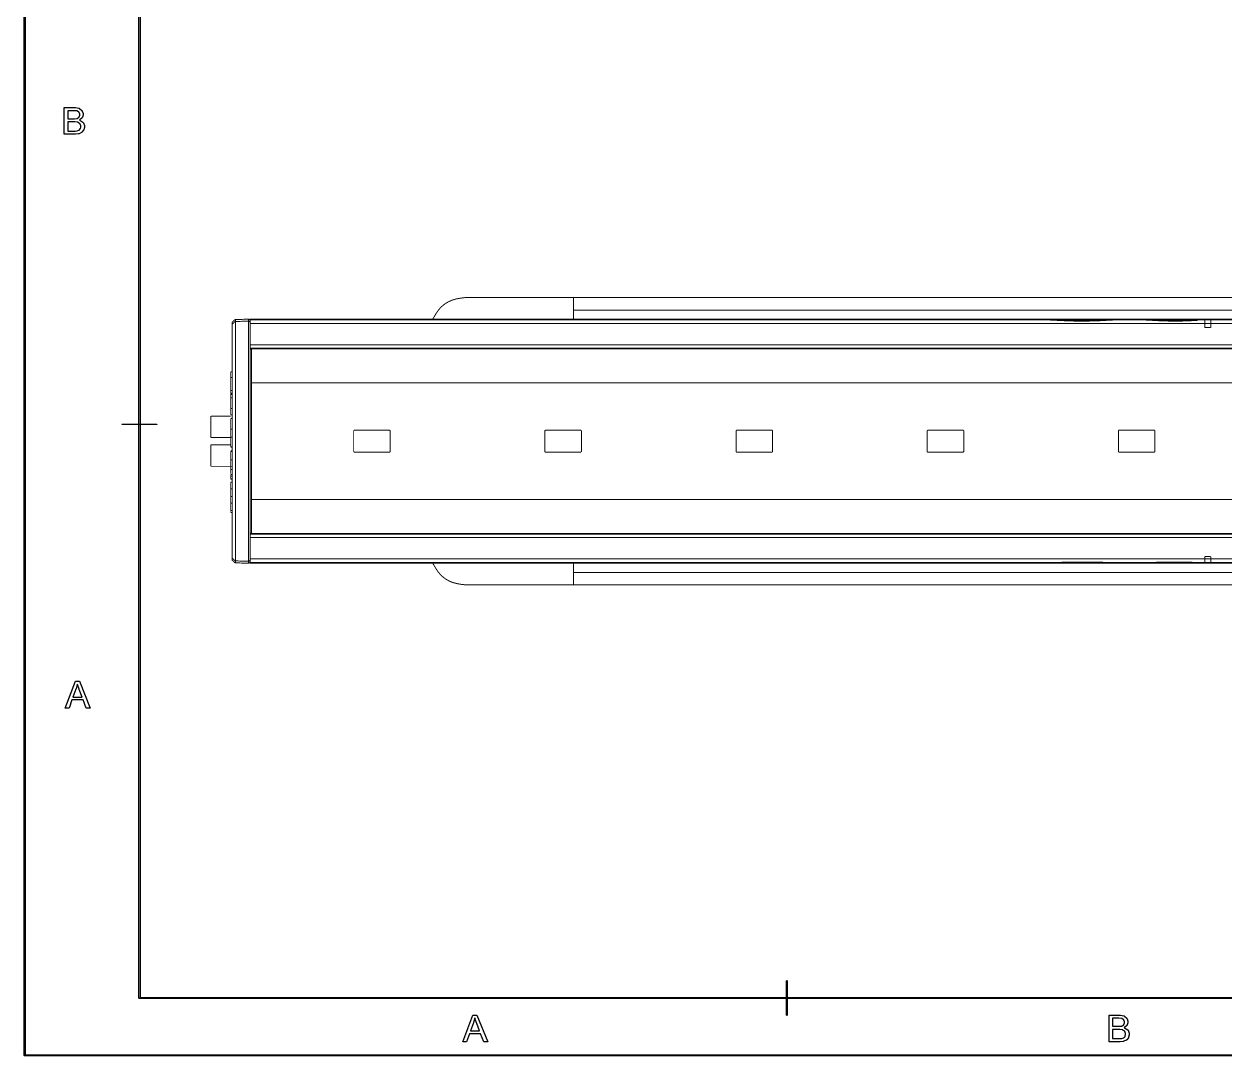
# Model space of a CAD drawing. Extents: x 0.54 to 10.46, y 0.74 to 7.76.
# Drawn here: x 0.535 to 4.032, y 0.739 to 3.745 of the extents above; entities that cross this region are included whole.
import ezdxf

# ---------------------------------------------------------------- set-up
doc = ezdxf.new("R2010")
doc.units = 0
doc.layers.get('0').update_dxf_attribs({"linetype": 'CONTINUOUS'})

msp = doc.modelspace()

# ---------------------------------------------------------------- linework, layer by layer
at = {"color": 0}
for points in [[(10.4631, 0.73899), (0.53689, 0.73899), (0.53646, 0.73899), (0.53516, 0.74029), (0.53516, 0.74072), (0.53516, 7.75928), (0.53516, 7.75971), (0.53646, 7.76101), (0.53689, 7.76101), (10.4631, 7.76101), (10.4635, 7.76101), (10.4648, 7.75971), (10.4648, 7.75928), (10.4648, 0.74072), (10.4648, 0.74029), (10.4635, 0.73899), (10.4631, 0.73899)], [(0.53863, 0.74246), (10.4614, 0.74246), (10.4614, 7.75754), (0.53863, 7.75754), (0.53863, 0.74246)], [(10.296, 0.90609), (0.87115, 0.90609), (0.87071, 0.90609), (0.86941, 0.90739), (0.86941, 0.90782), (0.86941, 7.59218), (0.86941, 7.59261), (0.87071, 7.59392), (0.87115, 7.59392), (10.296, 7.59392), (10.2964, 7.59392), (10.2977, 7.59261), (10.2977, 7.59218), (10.2977, 0.90782), (10.2977, 0.90739), (10.2964, 0.90609), (10.296, 0.90609)], [(0.87289, 0.90956), (10.2943, 0.90956), (10.2943, 7.59044), (0.87289, 7.59044), (0.87289, 0.90956)], [(0.6524, 3.42361), (0.6524, 3.50142), (0.68159, 3.50142), (0.68517, 3.50142), (0.69499, 3.49951), (0.69591, 3.49908), (0.69678, 3.49869), (0.70378, 3.49262), (0.70432, 3.49181), (0.70481, 3.491), (0.70741, 3.48389), (0.70741, 3.4815), (0.70741, 3.47917), (0.70513, 3.47287), (0.7047, 3.47211), (0.70421, 3.4714), (0.69737, 3.4655), (0.69651, 3.465), (0.69765, 3.46468), (0.70671, 3.45882), (0.70736, 3.45796), (0.70795, 3.45714), (0.71115, 3.44894), (0.71115, 3.44618), (0.71115, 3.44362), (0.70926, 3.43679), (0.70888, 3.43599), (0.70844, 3.43522), (0.70367, 3.42919), (0.70312, 3.42876), (0.70253, 3.42833), (0.69542, 3.42512), (0.69461, 3.42492), (0.69374, 3.42469), (0.68495, 3.42361), (0.68207, 3.42361), (0.6524, 3.42361)], [(0.66271, 3.46875), (0.67953, 3.46875), (0.68197, 3.46875), (0.6888, 3.46951), (0.68934, 3.46963), (0.69, 3.46983), (0.69493, 3.4731), (0.69526, 3.47353), (0.69558, 3.47401), (0.69727, 3.47874), (0.69727, 3.48031), (0.69727, 3.48204), (0.69564, 3.4866), (0.69537, 3.48708), (0.69504, 3.48762), (0.69065, 3.491), (0.6901, 3.49115), (0.68951, 3.49137), (0.68104, 3.49224), (0.67822, 3.49224), (0.66271, 3.49224), (0.66271, 3.46875)], [(0.66271, 3.43278), (0.68207, 3.43278), (0.68381, 3.43278), (0.68869, 3.43311), (0.68907, 3.43317), (0.68967, 3.43326), (0.69461, 3.43506), (0.69504, 3.43528), (0.69542, 3.43554), (0.69868, 3.43918), (0.69895, 3.43961), (0.69916, 3.44011), (0.70047, 3.44467), (0.70047, 3.44618), (0.70047, 3.44808), (0.69862, 3.45324), (0.69824, 3.45372), (0.69786, 3.45426), (0.69271, 3.45801), (0.69206, 3.45822), (0.69141, 3.45844), (0.68332, 3.45953), (0.68066, 3.45953), (0.66271, 3.45953), (0.66271, 3.43278)], [(0.92128, 2.57824), (0.82096, 2.57824), (0.8208, 2.57824), (0.82031, 2.57878), (0.82031, 2.57894), (0.82031, 2.57915), (0.8208, 2.57964), (0.82096, 2.57964), (0.92128, 2.57964), (0.92144, 2.57964), (0.92193, 2.57915), (0.92193, 2.57894), (0.92193, 2.57878), (0.92144, 2.57824), (0.92128, 2.57824)], [(0.65527, 1.7525), (0.68517, 1.83035), (0.69624, 1.83035), (0.72808, 1.7525), (0.71636, 1.7525), (0.7073, 1.7761), (0.67475, 1.7761), (0.66618, 1.7525), (0.65527, 1.7525)], [(0.67773, 1.78444), (0.7041, 1.78444), (0.69596, 1.80604), (0.69531, 1.80767), (0.6907, 1.82113), (0.69043, 1.82215), (0.69016, 1.8209), (0.68669, 1.8086), (0.68625, 1.80735), (0.67773, 1.78444)], [(2.75608, 0.85704), (2.75592, 0.85704), (2.75543, 0.85759), (2.75543, 0.85775), (2.75543, 0.95801), (2.75543, 0.95817), (2.75592, 0.95866), (2.75608, 0.95866), (2.75624, 0.95866), (2.75678, 0.95817), (2.75678, 0.95801), (2.75678, 0.85775), (2.75678, 0.85759), (2.75624, 0.85704), (2.75608, 0.85704)], [(1.8125, 0.78027), (1.84239, 0.85807), (1.85351, 0.85807), (1.88536, 0.78027), (1.87364, 0.78027), (1.86453, 0.80382), (1.83203, 0.80382), (1.82346, 0.78027), (1.8125, 0.78027)], [(1.83496, 0.81223), (1.86139, 0.81223), (1.85325, 0.83377), (1.8526, 0.83545), (1.84799, 0.8489), (1.84771, 0.84993), (1.84744, 0.84869), (1.84397, 0.83632), (1.84353, 0.83507), (1.83496, 0.81223)], [(3.69461, 0.78027), (3.69461, 0.85807), (3.72385, 0.85807), (3.72738, 0.85807), (3.73719, 0.85617), (3.73812, 0.85574), (3.73899, 0.85536), (3.74604, 0.84928), (3.74658, 0.84847), (3.74707, 0.84766), (3.74962, 0.84055), (3.74962, 0.83816), (3.74962, 0.83583), (3.74735, 0.82954), (3.7469, 0.82878), (3.74642, 0.82807), (3.73964, 0.82216), (3.73872, 0.82167), (3.73986, 0.82134), (3.74897, 0.81548), (3.74962, 0.81461), (3.75022, 0.8138), (3.75342, 0.80561), (3.75342, 0.80284), (3.75342, 0.80029), (3.75146, 0.79346), (3.75108, 0.79264), (3.75071, 0.79188), (3.74593, 0.78586), (3.74539, 0.78543), (3.74479, 0.78499), (3.73768, 0.78179), (3.73687, 0.78158), (3.736, 0.78136), (3.72721, 0.78027), (3.72428, 0.78027), (3.69461, 0.78027)], [(3.70492, 0.82541), (3.72174, 0.82541), (3.72418, 0.82541), (3.73107, 0.82617), (3.73156, 0.82628), (3.73221, 0.8265), (3.73714, 0.82975), (3.73747, 0.83019), (3.73779, 0.83068), (3.73947, 0.83539), (3.73947, 0.83697), (3.73947, 0.8387), (3.7379, 0.84326), (3.73763, 0.84375), (3.73731, 0.84429), (3.73286, 0.84766), (3.73232, 0.84782), (3.73172, 0.84804), (3.72325, 0.8489), (3.72049, 0.8489), (3.70492, 0.8489), (3.70492, 0.82541)], [(3.70492, 0.78944), (3.72428, 0.78944), (3.72601, 0.78944), (3.73096, 0.78977), (3.73133, 0.78982), (3.73188, 0.78993), (3.73682, 0.79172), (3.73725, 0.79194), (3.73763, 0.79221), (3.74094, 0.79584), (3.74121, 0.79628), (3.74143, 0.79677), (3.74274, 0.80132), (3.74274, 0.80284), (3.74274, 0.80474), (3.74083, 0.8099), (3.7405, 0.81039), (3.74013, 0.81093), (3.73497, 0.81467), (3.73432, 0.81489), (3.73361, 0.8151), (3.72558, 0.81619), (3.72293, 0.81619), (3.70492, 0.81619), (3.70492, 0.78944)]]:
    msp.add_lwpolyline(points, close=True, dxfattribs=at)
at = {"color": 0, "const_width": 0.00278}
for points in [[(1.72558, 2.88525), (1.72706, 2.88786), (1.72857, 2.89051), (1.73008, 2.89312), (1.73161, 2.89578), (1.73313, 2.89833), (1.73475, 2.90093), (1.73639, 2.90349), (1.73801, 2.90593), (1.73975, 2.90842), (1.74154, 2.91081), (1.74343, 2.91319), (1.74533, 2.91547), (1.74735, 2.91769), (1.74946, 2.91986), (1.75162, 2.92199), (1.7539, 2.92399), (1.75624, 2.92594), (1.75863, 2.92779), (1.76113, 2.92958), (1.76361, 2.93126), (1.76622, 2.93289), (1.76882, 2.9344), (1.77154, 2.93587), (1.77425, 2.93718), (1.77701, 2.93842), (1.77979, 2.93956), (1.78261, 2.94065), (1.78549, 2.94157), (1.78836, 2.94243), (1.79124, 2.94319), (1.79417, 2.9439), (1.7971, 2.94456), (1.80007, 2.9451), (1.803, 2.94564), (1.80599, 2.94607), (1.80903, 2.9465), (1.815, 2.94726), (1.81803, 2.94764), (1.82101, 2.94803)], [(1.82101, 2.94803), (2.13487, 2.94803)], [(2.13487, 2.94803), (2.13487, 2.91157)], [(2.13487, 2.94803), (6.52854, 2.94803)], [(2.13487, 2.88525), (2.13487, 2.91157)], [(2.13487, 2.91157), (6.52854, 2.91157)], [(1.15115, 2.88374), (1.14974, 2.88374), (1.14106, 2.87592), (1.14106, 2.87332)], [(1.15115, 2.87815), (1.14974, 2.87815), (1.14106, 2.86957), (1.14106, 2.86817)], [(1.14106, 2.87332), (1.14106, 2.86817)], [(1.14106, 2.19092), (1.14106, 2.86817)], [(1.15115, 2.88374), (1.18907, 2.8851)], [(1.15115, 2.88374), (1.15115, 2.87815)], [(1.15115, 2.87815), (1.18907, 2.87944)], [(1.15115, 2.18093), (1.15115, 2.87815)], [(1.18902, 2.87944), (1.18902, 2.8851)], [(1.18918, 2.8851), (1.18902, 2.8851)], [(1.18902, 2.87944), (1.18902, 2.17969)], [(1.18918, 2.87944), (1.18902, 2.87944)], [(1.19336, 2.88092), (1.19336, 2.882), (1.19021, 2.8851), (1.18918, 2.8851)], [(1.19336, 2.87543), (1.19331, 2.87603), (1.18973, 2.87944), (1.18918, 2.87939)], [(1.19336, 2.88525), (7.47006, 2.88525)], [(1.19336, 2.88282), (1.19336, 2.88525)], [(1.19336, 2.88282), (3.53239, 2.88282)], [(1.19336, 2.87201), (1.19336, 2.88282)], [(1.19336, 2.87543), (1.19336, 2.87972), (1.19336, 2.87967), (1.19336, 2.88092)], [(1.19336, 2.87201), (3.97314, 2.87201)], [(1.19336, 2.81022), (1.19336, 2.87201)], [(3.61122, 2.88428), (3.58068, 2.88428), (3.57835, 2.88422), (3.56446, 2.88422), (3.56218, 2.88417), (3.55539, 2.88417), (3.55317, 2.88411), (3.5465, 2.88411), (3.54432, 2.88406), (3.53999, 2.88406), (3.53788, 2.884), (3.53157, 2.884), (3.52957, 2.88396), (3.52756, 2.88396), (3.52556, 2.8839), (3.52171, 2.8839), (3.51981, 2.88385), (3.51796, 2.88385), (3.51611, 2.88379), (3.51438, 2.88379), (3.51269, 2.88374), (3.51112, 2.88368), (3.50965, 2.88368), (3.50836, 2.88363), (3.50722, 2.88357), (3.50624, 2.88357), (3.50549, 2.88351), (3.50478, 2.88346), (3.50424, 2.88346), (3.50375, 2.8834), (3.50331, 2.88336), (3.50293, 2.88331)], [(3.50293, 2.88331), (3.52056, 2.88331)], [(3.52056, 2.88331), (3.52089, 2.88336), (3.52132, 2.8834), (3.52171, 2.8834), (3.52225, 2.88346), (3.52285, 2.88351), (3.52354, 2.88351), (3.52442, 2.88357), (3.52544, 2.88357), (3.52658, 2.88363), (3.52789, 2.88363), (3.52929, 2.88368), (3.53076, 2.88368), (3.53233, 2.88374), (3.53554, 2.88374), (3.53717, 2.88379), (3.53885, 2.88379), (3.54058, 2.88385), (3.54406, 2.88385), (3.54585, 2.8839), (3.54943, 2.8839), (3.55126, 2.88396), (3.55686, 2.88396), (3.55875, 2.884), (3.56456, 2.884), (3.56646, 2.88406), (3.57628, 2.88406), (3.57824, 2.88411), (3.60037, 2.88411), (3.60243, 2.88417), (3.61458, 2.88417)], [(3.53239, 2.88282), (3.52056, 2.88265)], [(3.52056, 2.88265), (3.52225, 2.8826), (3.52399, 2.88249), (3.52746, 2.88238), (3.52919, 2.88226), (3.53097, 2.88217), (3.53276, 2.88211), (3.53635, 2.88189), (3.53814, 2.88183), (3.53999, 2.88172), (3.54568, 2.8814), (3.54764, 2.88129), (3.54958, 2.88124), (3.5535, 2.88103), (3.55951, 2.88069), (3.56153, 2.88064), (3.56554, 2.88043), (3.5676, 2.88032), (3.56961, 2.88026), (3.57167, 2.88015), (3.57368, 2.8801), (3.57574, 2.88004), (3.57781, 2.87993), (3.57981, 2.87989), (3.59218, 2.87956), (3.59429, 2.8795), (3.59842, 2.8795), (3.60053, 2.87944), (3.6026, 2.87944), (3.60465, 2.87939), (3.60883, 2.87939), (3.61094, 2.87935), (3.61513, 2.87935)], [(3.67253, 2.88368), (3.53239, 2.88282)], [(3.53239, 2.88282), (3.56494, 2.88282)], [(3.56494, 2.88282), (3.5471, 2.88254)], [(3.61556, 2.88092), (3.61025, 2.88092), (3.60846, 2.88097), (3.60135, 2.88097), (3.59956, 2.88103), (3.59782, 2.88103), (3.59603, 2.88108), (3.59424, 2.88108), (3.5925, 2.88112), (3.59071, 2.88112), (3.58897, 2.88118), (3.58718, 2.88118), (3.58197, 2.88135), (3.58024, 2.88135), (3.57676, 2.88146), (3.56836, 2.88172), (3.56674, 2.88178), (3.56506, 2.88183), (3.56342, 2.88194), (3.56174, 2.882), (3.55849, 2.88211), (3.55681, 2.88217), (3.55524, 2.88226), (3.5536, 2.88232), (3.55192, 2.88238), (3.55035, 2.88243), (3.5471, 2.88254)], [(3.56494, 2.88282), (3.6836, 2.88357)], [(3.56494, 2.88282), (3.69265, 2.88282)], [(3.72537, 2.88331), (3.72504, 2.88336), (3.72467, 2.88336), (3.72428, 2.8834), (3.72385, 2.88346), (3.72331, 2.88346), (3.72271, 2.88351), (3.72194, 2.88357), (3.72108, 2.88357), (3.72006, 2.88363), (3.71892, 2.88363), (3.71761, 2.88368), (3.71625, 2.88368), (3.71479, 2.88374), (3.71322, 2.88374), (3.71158, 2.88379), (3.7099, 2.88379), (3.70822, 2.88385), (3.70649, 2.88385), (3.70475, 2.8839), (3.70296, 2.8839), (3.70111, 2.88396), (3.69743, 2.88396), (3.69553, 2.884), (3.69168, 2.884), (3.68972, 2.88406), (3.68576, 2.88406), (3.68375, 2.88411), (3.67768, 2.88411), (3.67562, 2.88417), (3.66308, 2.88417), (3.66097, 2.88422), (3.64811, 2.88422), (3.64594, 2.88428), (3.61122, 2.88428)], [(3.61458, 2.88411), (3.64708, 2.88411), (3.64908, 2.88406), (3.65901, 2.88406), (3.66097, 2.884), (3.66872, 2.884), (3.67063, 2.88396), (3.67626, 2.88396), (3.67811, 2.8839), (3.68175, 2.8839), (3.68354, 2.88385), (3.68875, 2.88385), (3.69043, 2.88379), (3.69206, 2.88379), (3.69368, 2.88374), (3.69678, 2.88374), (3.69824, 2.88368), (3.69965, 2.88368), (3.70101, 2.88363), (3.70221, 2.88363), (3.70329, 2.88357), (3.70426, 2.88351), (3.70508, 2.88351), (3.70574, 2.88346), (3.70628, 2.8834), (3.70671, 2.8834), (3.70708, 2.88336), (3.70742, 2.88331), (3.70774, 2.88331)], [(3.61513, 2.87935), (3.61951, 2.87935), (3.62175, 2.87939), (3.62392, 2.87939), (3.62614, 2.87944), (3.63053, 2.87944), (3.63276, 2.8795), (3.63493, 2.8795), (3.63715, 2.87956), (3.63932, 2.87961), (3.64154, 2.87961), (3.6524, 2.87989), (3.65457, 2.87999), (3.65674, 2.88004), (3.65886, 2.88015), (3.66103, 2.88021), (3.66314, 2.88032), (3.66531, 2.88037), (3.66743, 2.88053), (3.66954, 2.88058), (3.678, 2.88103), (3.68007, 2.88118), (3.68213, 2.88129), (3.68414, 2.8814), (3.68619, 2.88151), (3.68821, 2.88163), (3.69211, 2.88183), (3.6959, 2.88206), (3.69775, 2.88211), (3.6996, 2.88222), (3.70139, 2.88232), (3.70318, 2.88238), (3.70492, 2.88249), (3.70839, 2.8826), (3.71007, 2.88265), (3.71181, 2.88276), (3.71349, 2.88282)], [(3.69265, 2.88282), (3.6805, 2.88243), (3.67871, 2.88238), (3.67692, 2.88226), (3.67333, 2.88217), (3.66781, 2.882), (3.66401, 2.88189), (3.66206, 2.88178), (3.66015, 2.88172), (3.65821, 2.88167), (3.65619, 2.88163), (3.65424, 2.88157), (3.65224, 2.88146), (3.64822, 2.88135), (3.64621, 2.88135), (3.64415, 2.88129), (3.64214, 2.88124), (3.63803, 2.88112), (3.63601, 2.88108), (3.63396, 2.88103), (3.63189, 2.88103), (3.62983, 2.88097), (3.62782, 2.88097), (3.62576, 2.88092), (3.61556, 2.88092)], [(3.6836, 2.88351), (3.67253, 2.88368)], [(3.70774, 2.88331), (3.70768, 2.88331), (3.70751, 2.88325), (3.70751, 2.88325), (3.70742, 2.88325), (3.70725, 2.88325), (3.70725, 2.88325), (3.70719, 2.88325), (3.70697, 2.88319), (3.70697, 2.88319), (3.70665, 2.88319), (3.70649, 2.88314), (3.70594, 2.88314), (3.70568, 2.88308), (3.70486, 2.88308), (3.70458, 2.88303), (3.7035, 2.88303), (3.70313, 2.88297), (3.70079, 2.88297), (3.70025, 2.88292), (3.69808, 2.88292), (3.69749, 2.88286), (3.6945, 2.88286), (3.6939, 2.88282), (3.69265, 2.88282)], [(3.69265, 2.88282), (3.71349, 2.88282)], [(3.71349, 2.88282), (3.71414, 2.88282), (3.71474, 2.88286), (3.71724, 2.88286), (3.71778, 2.88292), (3.71946, 2.88292), (3.72, 2.88297), (3.72092, 2.88297), (3.72136, 2.88303), (3.72254, 2.88303), (3.72287, 2.88308), (3.72368, 2.88308), (3.7239, 2.88314), (3.72444, 2.88314), (3.72461, 2.88319), (3.72478, 2.88319), (3.72483, 2.88319), (3.72499, 2.88325), (3.72499, 2.88325), (3.72504, 2.88325), (3.72526, 2.88325), (3.72526, 2.88325)], [(3.71349, 2.88282), (3.79465, 2.88282)], [(3.88743, 2.88428), (3.85699, 2.88428), (3.85499, 2.88422), (3.84304, 2.88422), (3.84104, 2.88417), (3.83132, 2.88417), (3.82937, 2.88411), (3.82374, 2.88411), (3.82183, 2.88406), (3.81814, 2.88406), (3.81635, 2.884), (3.81099, 2.884), (3.80925, 2.88396), (3.80588, 2.88396), (3.80419, 2.8839), (3.80257, 2.8839), (3.801, 2.88385), (3.7979, 2.88385), (3.79644, 2.88379), (3.79497, 2.88379), (3.79226, 2.88368), (3.79101, 2.88368), (3.78988, 2.88363), (3.78885, 2.88363), (3.78787, 2.88357), (3.78706, 2.88357), (3.78635, 2.88351), (3.78575, 2.88346), (3.78526, 2.88346), (3.78489, 2.8834), (3.7845, 2.8834), (3.78396, 2.88331), (3.78375, 2.88331)], [(3.78375, 2.88331), (3.78375, 2.88331), (3.7839, 2.88325), (3.7839, 2.88325), (3.78396, 2.88325), (3.78413, 2.88319), (3.78413, 2.88319), (3.78418, 2.88319), (3.7844, 2.88319), (3.7844, 2.88319), (3.7845, 2.88314), (3.785, 2.88314), (3.78521, 2.88308), (3.78569, 2.88308), (3.78597, 2.88303), (3.78694, 2.88303), (3.78733, 2.88297), (3.78863, 2.88297), (3.78911, 2.88292), (3.79064, 2.88292), (3.79118, 2.88286), (3.79346, 2.88286), (3.79406, 2.88282), (3.79465, 2.88282)], [(3.79465, 2.88282), (3.79656, 2.88271), (3.7985, 2.88265), (3.8004, 2.88254), (3.80236, 2.88249), (3.80431, 2.88238), (3.80632, 2.88232), (3.80832, 2.88222), (3.81244, 2.882), (3.81456, 2.88189), (3.81674, 2.88178), (3.81896, 2.88163), (3.82118, 2.88151), (3.82346, 2.88135), (3.82574, 2.88124), (3.82807, 2.88112), (3.83046, 2.88097), (3.83285, 2.88086), (3.83524, 2.88069), (3.84011, 2.88049), (3.84256, 2.88032), (3.845, 2.88021), (3.8475, 2.88015), (3.84993, 2.88004), (3.85243, 2.87993), (3.85487, 2.87983), (3.86236, 2.87967), (3.86481, 2.87961), (3.86729, 2.87956), (3.86979, 2.87956), (3.87478, 2.87944), (3.87728, 2.87944), (3.87978, 2.87939), (3.88226, 2.87939), (3.88476, 2.87935), (3.88726, 2.87935)], [(3.79465, 2.88282), (3.81538, 2.88282)], [(3.80132, 2.88331), (3.8016, 2.88331), (3.80214, 2.8834), (3.80251, 2.8834), (3.80296, 2.88346), (3.8035, 2.88346), (3.80419, 2.88351), (3.80501, 2.88357), (3.80697, 2.88357), (3.80811, 2.88363), (3.80935, 2.88363), (3.81065, 2.88368), (3.81196, 2.88368), (3.81337, 2.88374), (3.81483, 2.88374), (3.81629, 2.88379), (3.81933, 2.88379), (3.82096, 2.88385), (3.82254, 2.88385), (3.82417, 2.8839), (3.82921, 2.8839), (3.83094, 2.88396), (3.83442, 2.88396), (3.83621, 2.884), (3.84337, 2.884), (3.84521, 2.88406), (3.85444, 2.88406), (3.85628, 2.88411), (3.87528, 2.88411), (3.87717, 2.88417), (3.88678, 2.88417)], [(3.81538, 2.88282), (3.81418, 2.88282), (3.81364, 2.88286), (3.81076, 2.88286), (3.81022, 2.88292), (3.80817, 2.88292), (3.80772, 2.88297), (3.80593, 2.88297), (3.80556, 2.88303), (3.80447, 2.88303), (3.80414, 2.88308), (3.8029, 2.88308), (3.80274, 2.88314), (3.80225, 2.88314), (3.80214, 2.88319), (3.80203, 2.88319), (3.80186, 2.88319), (3.80186, 2.88319), (3.80165, 2.88325), (3.8016, 2.88325), (3.80143, 2.88325), (3.80143, 2.88325)], [(3.88693, 2.88092), (3.88504, 2.88092), (3.88314, 2.88097), (3.87935, 2.88097), (3.87744, 2.88103), (3.87364, 2.88103), (3.87175, 2.88108), (3.86985, 2.88108), (3.86794, 2.88112), (3.86604, 2.88112), (3.86415, 2.88118), (3.86231, 2.88124), (3.8604, 2.88124), (3.85851, 2.88129), (3.85667, 2.88135), (3.85476, 2.8814), (3.85292, 2.88151), (3.85101, 2.88157), (3.84733, 2.88167), (3.84549, 2.88178), (3.8419, 2.88189), (3.84006, 2.882), (3.83832, 2.88206), (3.83653, 2.88211), (3.83479, 2.88222), (3.83132, 2.88232), (3.82964, 2.88238), (3.82801, 2.88243), (3.82633, 2.88249), (3.82471, 2.88254), (3.81842, 2.88276), (3.81689, 2.88276), (3.81538, 2.88282)], [(3.81538, 2.88282), (3.97314, 2.88282)], [(3.88678, 2.88411), (3.9159, 2.88411), (3.91781, 2.88406), (3.92914, 2.88406), (3.93099, 2.884), (3.93647, 2.884), (3.93826, 2.88396), (3.94358, 2.88396), (3.94532, 2.8839), (3.94868, 2.8839), (3.95036, 2.88385), (3.95518, 2.88385), (3.95671, 2.88379), (3.95822, 2.88379), (3.95969, 2.88374), (3.96115, 2.88374), (3.96251, 2.88368), (3.96386, 2.88368), (3.96517, 2.88363), (3.96636, 2.88363), (3.9675, 2.88357), (3.96853, 2.88357), (3.96946, 2.88351), (3.97026, 2.88351), (3.97092, 2.88346), (3.97146, 2.8834), (3.97194, 2.8834), (3.97228, 2.88336), (3.9726, 2.88336), (3.97287, 2.88331), (3.97314, 2.88331)], [(3.95329, 2.8826), (3.95025, 2.88249), (3.94868, 2.88243), (3.94715, 2.88238), (3.94558, 2.88232), (3.94407, 2.88226), (3.93935, 2.88211), (3.93772, 2.88206), (3.93614, 2.88194), (3.92964, 2.88172), (3.92796, 2.88167), (3.92632, 2.88163), (3.92128, 2.88146), (3.9196, 2.88135), (3.91792, 2.88135), (3.91456, 2.88124), (3.91282, 2.88118), (3.91114, 2.88118), (3.9094, 2.88112), (3.90597, 2.88112), (3.90424, 2.88108), (3.90256, 2.88108), (3.90082, 2.88103), (3.89735, 2.88103), (3.89561, 2.88097), (3.8904, 2.88097), (3.88867, 2.88092), (3.88693, 2.88092)], [(3.88726, 2.87935), (3.8941, 2.87935), (3.89578, 2.87939), (3.89919, 2.87939), (3.90088, 2.87944), (3.90261, 2.87944), (3.90429, 2.8795), (3.90597, 2.8795), (3.90771, 2.87956), (3.9094, 2.87961), (3.91108, 2.87961), (3.91949, 2.87989), (3.92117, 2.87999), (3.92443, 2.8801), (3.92611, 2.88021), (3.92936, 2.88032), (3.93093, 2.88043), (3.93257, 2.88053), (3.93419, 2.88058), (3.93582, 2.88069), (3.93739, 2.88075), (3.93901, 2.88086), (3.9406, 2.88092), (3.94222, 2.88103), (3.94536, 2.88124), (3.94694, 2.88129), (3.94857, 2.8814), (3.95014, 2.88151), (3.95171, 2.88157), (3.95329, 2.88167)], [(3.99072, 2.88325), (3.99018, 2.88336), (3.98986, 2.8834), (3.98942, 2.88346), (3.98888, 2.88346), (3.98828, 2.88351), (3.98747, 2.88357), (3.98654, 2.88357), (3.98546, 2.88363), (3.98421, 2.88363), (3.98286, 2.88368), (3.98139, 2.88374), (3.97987, 2.88374), (3.97825, 2.88379), (3.97657, 2.88379), (3.97483, 2.88385), (3.97304, 2.8839), (3.96935, 2.8839), (3.96744, 2.88396), (3.9655, 2.88396), (3.96354, 2.884), (3.95947, 2.884), (3.95736, 2.88406), (3.95318, 2.88406), (3.95101, 2.88411), (3.9445, 2.88411), (3.94233, 2.88417), (3.93343, 2.88417), (3.93121, 2.88422), (3.91986, 2.88422), (3.91754, 2.88428), (3.88747, 2.88428)], [(3.95329, 2.88167), (3.95329, 2.8826)], [(3.97314, 2.88325), (3.97314, 2.88282)], [(3.97314, 2.88282), (3.97314, 2.87201)], [(3.97314, 2.88282), (3.99072, 2.88282)], [(3.97314, 2.87201), (3.97314, 2.86035)], [(3.97314, 2.87201), (3.99072, 2.87201)], [(3.99072, 2.88282), (3.99072, 2.88325)], [(3.99072, 2.88282), (4.08415, 2.88282)], [(3.99072, 2.87201), (3.99072, 2.88282)], [(3.99072, 2.87201), (7.47006, 2.87201)], [(3.99072, 2.86035), (3.99072, 2.87201)], [(3.97314, 2.86035), (3.99072, 2.86035)], [(1.19336, 2.81022), (7.47006, 2.81022)], [(1.19336, 2.81022), (1.19336, 2.80063)], [(1.19336, 2.80063), (7.47006, 2.80063)], [(1.19336, 2.79764), (1.19336, 2.80063)], [(1.19336, 2.25851), (1.19336, 2.80057)], [(1.19754, 2.79839), (1.19699, 2.7985), (1.19341, 2.79585), (1.19336, 2.79531)], [(1.19754, 2.79953), (1.19748, 2.79953), (1.19732, 2.79949), (1.19732, 2.79949), (1.19732, 2.79949), (1.19705, 2.79943), (1.19705, 2.79943), (1.19699, 2.79943), (1.19683, 2.79943), (1.19683, 2.79943), (1.19678, 2.79943), (1.19662, 2.79937), (1.19662, 2.79937), (1.19656, 2.79937), (1.1964, 2.79932), (1.1964, 2.79932), (1.19634, 2.79932), (1.19618, 2.79926), (1.19618, 2.79926), (1.19591, 2.79921), (1.19586, 2.79921), (1.19575, 2.7991), (1.19575, 2.7991), (1.19569, 2.7991), (1.19553, 2.79899), (1.19553, 2.79899), (1.19531, 2.79889), (1.19515, 2.79872), (1.1951, 2.79872), (1.19493, 2.79861), (1.19493, 2.79861), (1.19488, 2.79861), (1.19477, 2.79844), (1.19477, 2.79844), (1.19472, 2.79844), (1.19461, 2.79829), (1.19461, 2.79829), (1.19444, 2.79812), (1.19439, 2.79812), (1.19428, 2.79796), (1.19428, 2.79796), (1.19423, 2.79796), (1.19412, 2.79775), (1.19412, 2.79775), (1.19401, 2.79753), (1.19396, 2.79753), (1.19385, 2.79736), (1.19385, 2.79736), (1.19374, 2.79715), (1.19368, 2.79693), (1.19363, 2.79693), (1.19358, 2.79671), (1.19358, 2.79671), (1.19358, 2.79665), (1.19352, 2.7965), (1.19352, 2.7965), (1.19352, 2.79644), (1.19347, 2.79628), (1.19347, 2.79628), (1.19347, 2.79622), (1.19347, 2.79601), (1.19347, 2.79601), (1.19341, 2.79601), (1.19341, 2.79579), (1.19341, 2.79579), (1.19341, 2.79574), (1.19341, 2.79557), (1.19341, 2.79557), (1.19341, 2.79551), (1.19341, 2.79531), (1.19341, 2.79531)], [(7.46588, 2.79953), (1.19754, 2.79953)], [(1.19754, 2.79839), (1.19754, 2.26069)], [(7.46588, 2.79839), (1.19754, 2.79839)], [(1.19336, 2.79531), (1.19336, 2.26378)], [(1.14106, 2.73161), (1.13688, 2.73161)], [(1.13688, 2.73118), (1.13688, 2.71522)], [(1.14106, 2.73118), (1.13688, 2.73118)], [(1.13688, 2.71522), (1.13688, 2.67757)], [(1.14106, 2.71522), (1.13688, 2.71522)], [(1.19754, 2.69954), (7.46588, 2.69954)], [(1.19754, 2.69954), (1.19754, 2.35954)], [(1.13688, 2.67757), (1.13688, 2.67014)], [(1.14106, 2.67757), (1.13688, 2.67757)], [(1.13688, 2.66997), (1.14106, 2.66997)], [(1.13688, 2.66889), (1.13688, 2.66525)], [(1.14106, 2.66889), (1.13688, 2.66889)], [(1.13688, 2.66525), (1.13688, 2.65614)], [(1.14106, 2.66525), (1.13688, 2.66525)], [(1.13688, 2.65614), (1.13688, 2.62511)], [(1.14106, 2.65614), (1.13688, 2.65614)], [(1.14106, 2.62511), (1.13688, 2.62511)], [(1.13688, 2.62511), (1.13688, 2.60672)], [(1.07921, 2.60281), (1.13688, 2.60281)], [(1.07921, 2.60281), (1.07921, 2.53999)], [(1.13688, 2.60618), (1.14106, 2.60618)], [(1.14106, 2.59597), (1.13688, 2.59597)], [(1.13688, 2.565), (1.13688, 2.59543)], [(1.13688, 2.59543), (1.14106, 2.59543)], [(1.13688, 2.54118), (1.13688, 2.56506)], [(1.13688, 2.565), (1.14106, 2.565)], [(1.49713, 2.56142), (1.49658, 2.56142), (1.49501, 2.55985), (1.49501, 2.55931)], [(1.49501, 2.55931), (1.49501, 2.49983)], [(1.59913, 2.56142), (1.49713, 2.56142)], [(1.60124, 2.55931), (1.60124, 2.55985), (1.59961, 2.56142), (1.59913, 2.56142)], [(1.60124, 2.55931), (1.60124, 2.49983)], [(2.05387, 2.56142), (2.05333, 2.56142), (2.05171, 2.55985), (2.05171, 2.55931)], [(2.05171, 2.55931), (2.05171, 2.49983)], [(2.15588, 2.56142), (2.05387, 2.56142)], [(2.15799, 2.55931), (2.15799, 2.55985), (2.15636, 2.56142), (2.15588, 2.56142)], [(2.15799, 2.55931), (2.15799, 2.49983)], [(2.61057, 2.56142), (2.61003, 2.56142), (2.60846, 2.55985), (2.60846, 2.55931)], [(2.60846, 2.55931), (2.60846, 2.49983)], [(2.71257, 2.56142), (2.61057, 2.56142)], [(2.71468, 2.55931), (2.71468, 2.55985), (2.71306, 2.56142), (2.71257, 2.56142)], [(2.71468, 2.55931), (2.71468, 2.49983)], [(3.16726, 2.56142), (3.16672, 2.56142), (3.16515, 2.55985), (3.16515, 2.55931)], [(3.16515, 2.55931), (3.16515, 2.49983)], [(3.26926, 2.56142), (3.16726, 2.56142)], [(3.27138, 2.55931), (3.27138, 2.55985), (3.26975, 2.56142), (3.26926, 2.56142)], [(3.27138, 2.55931), (3.27138, 2.49983)], [(3.72401, 2.56142), (3.72347, 2.56142), (3.72185, 2.55985), (3.72185, 2.55931)], [(3.72185, 2.55931), (3.72185, 2.49983)], [(3.82596, 2.56142), (3.72401, 2.56142)], [(3.82813, 2.55931), (3.82813, 2.55985), (3.8265, 2.56142), (3.82601, 2.56142)], [(3.82813, 2.55931), (3.82813, 2.49983)], [(1.07921, 2.54004), (1.13688, 2.54004)], [(1.07921, 2.5191), (1.13688, 2.5191)], [(1.07921, 2.5191), (1.07921, 2.45632)], [(1.13688, 2.54118), (1.14106, 2.54118)], [(1.13688, 2.51286), (1.13688, 2.54118)], [(1.13688, 2.51286), (1.14106, 2.51286)], [(1.13688, 2.51183), (1.14106, 2.51183)], [(1.14106, 2.50131), (1.13688, 2.50131)], [(1.13688, 2.4751), (1.13688, 2.49972)], [(1.13688, 2.49972), (1.14106, 2.49972)], [(1.49501, 2.49978), (1.49501, 2.49929), (1.49658, 2.49767), (1.49713, 2.49767)], [(1.59913, 2.49767), (1.49713, 2.49767)], [(1.59913, 2.49767), (1.59961, 2.49767), (1.60124, 2.49929), (1.60124, 2.49978)], [(2.05171, 2.49978), (2.05171, 2.49929), (2.05333, 2.49767), (2.05387, 2.49767)], [(2.15588, 2.49767), (2.05387, 2.49767)], [(2.15588, 2.49767), (2.15636, 2.49767), (2.15799, 2.49929), (2.15799, 2.49978)], [(2.60846, 2.49978), (2.60846, 2.49929), (2.61003, 2.49767), (2.61057, 2.49767)], [(2.71257, 2.49767), (2.61057, 2.49767)], [(2.71257, 2.49767), (2.71306, 2.49767), (2.71468, 2.49929), (2.71468, 2.49978)], [(3.16515, 2.49978), (3.16515, 2.49929), (3.16672, 2.49767), (3.16726, 2.49767)], [(3.26926, 2.49767), (3.16726, 2.49767)], [(3.26926, 2.49767), (3.26975, 2.49767), (3.27138, 2.49929), (3.27138, 2.49978)], [(3.72185, 2.49978), (3.72185, 2.49929), (3.72347, 2.49767), (3.72401, 2.49767)], [(3.82596, 2.49767), (3.72401, 2.49767)], [(3.82596, 2.49767), (3.8265, 2.49767), (3.82813, 2.49929), (3.82813, 2.49978)], [(1.07921, 2.45632), (1.14106, 2.45632)], [(1.13688, 2.44689), (1.13688, 2.4751)], [(1.13688, 2.4751), (1.14106, 2.4751)], [(1.13688, 2.43533), (1.13688, 2.44689)], [(1.13688, 2.44689), (1.14106, 2.44689)], [(1.14106, 2.43229), (1.13688, 2.43229)], [(1.13688, 2.428), (1.13688, 2.43229)], [(1.13688, 2.428), (1.13688, 2.42019)], [(1.14106, 2.428), (1.13688, 2.428)], [(1.13688, 2.41846), (1.13688, 2.42025)], [(1.13688, 2.42025), (1.14106, 2.42025)], [(1.13688, 2.41846), (1.14106, 2.41846)], [(1.13688, 2.39074), (1.13688, 2.41015)], [(1.13688, 2.41015), (1.14106, 2.41015)], [(1.13688, 2.36817), (1.13688, 2.39074)], [(1.13688, 2.39074), (1.14106, 2.39074)], [(1.13688, 2.34924), (1.13688, 2.36817)], [(1.13688, 2.36817), (1.14106, 2.36817)], [(1.13688, 2.32747), (1.13688, 2.34924)], [(1.13688, 2.34924), (1.14106, 2.34924)], [(7.46588, 2.3596), (1.19754, 2.3596)], [(1.13688, 2.32747), (1.14106, 2.32747)], [(1.13688, 2.32206), (1.13688, 2.32194), (1.13688, 2.32514)], [(1.13688, 2.322), (1.14106, 2.322)], [(1.19336, 2.26378), (1.19336, 2.26372), (1.19336, 2.26357), (1.19336, 2.26357), (1.19336, 2.26357), (1.19336, 2.2634), (1.19336, 2.2634), (1.19336, 2.26335), (1.19336, 2.26318), (1.19336, 2.26318), (1.19336, 2.26313), (1.19341, 2.26297), (1.19341, 2.26297), (1.19341, 2.26292), (1.19347, 2.26275), (1.19347, 2.26275), (1.19352, 2.26258), (1.19352, 2.26258), (1.19358, 2.26238), (1.19358, 2.26238), (1.19368, 2.26221), (1.19374, 2.26199), (1.19374, 2.26199), (1.19385, 2.26183), (1.19385, 2.26183), (1.19385, 2.26183), (1.19396, 2.26167), (1.19396, 2.26167), (1.19396, 2.26167), (1.19407, 2.26144), (1.19407, 2.26144), (1.19407, 2.26144), (1.19417, 2.26129), (1.19417, 2.26129), (1.19417, 2.26129), (1.19434, 2.26112), (1.19434, 2.26112), (1.19434, 2.26112), (1.19444, 2.26096), (1.19444, 2.26096), (1.19444, 2.26096), (1.19461, 2.26079), (1.19461, 2.26079), (1.19461, 2.26079), (1.19472, 2.26069), (1.19472, 2.26069), (1.19472, 2.26069), (1.19488, 2.26058), (1.19488, 2.26058), (1.19488, 2.26058), (1.19504, 2.26042), (1.19504, 2.26042), (1.19504, 2.26042), (1.1952, 2.26031), (1.1952, 2.26031), (1.1952, 2.26031), (1.19542, 2.26019), (1.19542, 2.26019), (1.19542, 2.26019), (1.19558, 2.2601), (1.19558, 2.2601), (1.19558, 2.2601), (1.19575, 2.26004), (1.19575, 2.26004), (1.19575, 2.26004), (1.19596, 2.25993), (1.19596, 2.25993), (1.19596, 2.25993), (1.19613, 2.25987), (1.19613, 2.25987), (1.19613, 2.25987), (1.19634, 2.25976), (1.19634, 2.25976), (1.19634, 2.25976), (1.19651, 2.25971), (1.19651, 2.25971), (1.19656, 2.25971), (1.19672, 2.25965), (1.19672, 2.25965), (1.19694, 2.25965), (1.19699, 2.25965), (1.19716, 2.2596), (1.19716, 2.2596), (1.19716, 2.2596), (1.19732, 2.2596), (1.19732, 2.2596), (1.19737, 2.2596), (1.19754, 2.2596), (1.19754, 2.2596)], [(1.19336, 2.26378), (1.19341, 2.26329), (1.19699, 2.26064), (1.19754, 2.26069)], [(1.19336, 2.25851), (1.19336, 2.26144)], [(7.47006, 2.25851), (1.19336, 2.25851)], [(1.19336, 2.25851), (1.19336, 2.24892)], [(7.47006, 2.24892), (1.19336, 2.24892)], [(1.19336, 2.18713), (1.19336, 2.24892)], [(1.19754, 2.26074), (7.46588, 2.26074)], [(1.19754, 2.2596), (7.46588, 2.2596)], [(1.14106, 2.19092), (1.14106, 2.18956), (1.14974, 2.18099), (1.15115, 2.18093)], [(1.14106, 2.19092), (1.14106, 2.18696), (1.14106, 2.18701), (1.14106, 2.18582)], [(1.14106, 2.18582), (1.14106, 2.18321), (1.14974, 2.1754), (1.15115, 2.17535)], [(1.18902, 2.17969), (1.15115, 2.18099)], [(1.15115, 2.18093), (1.15115, 2.17535)], [(1.18902, 2.17404), (1.15115, 2.17535)], [(1.18902, 2.17969), (1.18902, 2.17969), (1.18918, 2.17969), (1.18918, 2.17969)], [(1.18902, 2.17404), (1.18902, 2.17969)], [(1.18902, 2.17404), (1.18956, 2.17404), (1.19331, 2.17751), (1.19336, 2.17806), (1.19336, 2.17822)], [(1.18918, 2.17969), (1.18973, 2.17969), (1.19331, 2.18311), (1.19336, 2.18365)], [(1.19336, 2.18713), (3.97314, 2.18713)], [(1.19336, 2.17632), (1.19336, 2.18713)], [(1.19336, 2.17822), (1.19336, 2.18365)], [(1.19336, 2.17632), (3.53228, 2.17632)], [(1.19336, 2.17389), (1.19336, 2.17632)], [(1.19336, 2.17389), (7.47006, 2.17389)], [(1.82101, 2.11111), (1.81803, 2.11143), (1.815, 2.11182), (1.81201, 2.11219), (1.80897, 2.11257), (1.80599, 2.11307), (1.803, 2.1135), (1.80007, 2.11404), (1.7971, 2.11458), (1.79417, 2.11524), (1.79124, 2.11594), (1.78836, 2.11669), (1.78549, 2.11757), (1.78261, 2.11849), (1.77979, 2.11951), (1.77701, 2.12067), (1.77425, 2.1219), (1.77149, 2.12326), (1.76882, 2.12472), (1.76622, 2.12625), (1.76361, 2.12782), (1.76107, 2.12956), (1.75863, 2.13135), (1.75624, 2.13319), (1.7539, 2.13514), (1.75162, 2.13715), (1.74946, 2.13926), (1.74735, 2.14144), (1.74533, 2.14367), (1.74343, 2.14594), (1.74154, 2.14833), (1.73975, 2.15072), (1.73807, 2.15315), (1.73639, 2.15565), (1.73313, 2.16075), (1.73008, 2.16596), (1.72857, 2.16863), (1.72706, 2.17122), (1.72558, 2.17389)], [(2.13487, 2.14757), (2.13487, 2.17389)], [(3.50293, 2.17557), (3.50319, 2.17551), (3.50353, 2.17551), (3.5039, 2.17546), (3.50444, 2.1754), (3.50515, 2.17535), (3.50603, 2.17535), (3.50711, 2.17529), (3.50836, 2.17529), (3.50971, 2.17524), (3.51118, 2.17518), (3.51275, 2.17518), (3.51438, 2.17512), (3.51611, 2.17512), (3.51785, 2.17507), (3.51969, 2.17507), (3.52154, 2.17503), (3.52349, 2.17503), (3.52539, 2.17497), (3.5274, 2.17497), (3.5294, 2.17492), (3.53353, 2.17492), (3.5356, 2.17486), (3.53982, 2.17486), (3.54199, 2.17481), (3.54639, 2.17481), (3.54856, 2.17475), (3.55528, 2.17475), (3.55757, 2.17469), (3.57129, 2.17469), (3.57362, 2.17464), (3.59939, 2.17464), (3.60178, 2.17458), (3.61122, 2.17458)], [(3.52056, 2.17557), (3.50293, 2.17557)], [(3.53228, 2.17632), (3.52056, 2.17617)], [(3.52056, 2.17617), (3.67253, 2.17524)], [(3.61458, 2.17475), (3.59506, 2.17475), (3.59326, 2.17481), (3.57574, 2.17481), (3.574, 2.17486), (3.56543, 2.17486), (3.56375, 2.17492), (3.55707, 2.17492), (3.55539, 2.17497), (3.55051, 2.17497), (3.54893, 2.17503), (3.54269, 2.17503), (3.54118, 2.17507), (3.53819, 2.17507), (3.53674, 2.17512), (3.5339, 2.17512), (3.53256, 2.17518), (3.53119, 2.17518), (3.52989, 2.17524), (3.5274, 2.17524), (3.52626, 2.17529), (3.52522, 2.17529), (3.52431, 2.17535), (3.52349, 2.1754), (3.52279, 2.1754), (3.52225, 2.17546), (3.52175, 2.17546), (3.52138, 2.17551), (3.52106, 2.17551), (3.52078, 2.17557), (3.52056, 2.17557)], [(3.61513, 2.17768), (3.60439, 2.17768), (3.60226, 2.17763), (3.59799, 2.17763), (3.59586, 2.17757), (3.59158, 2.17757), (3.58946, 2.17751), (3.58729, 2.17746), (3.58518, 2.17746), (3.58306, 2.1774), (3.58094, 2.1774), (3.57878, 2.17736), (3.57671, 2.17731), (3.57249, 2.17719), (3.57042, 2.17714), (3.56831, 2.17708), (3.56418, 2.17697), (3.56212, 2.17697), (3.56011, 2.17692), (3.55806, 2.17686), (3.55604, 2.17681), (3.55404, 2.17681), (3.55203, 2.17676), (3.55007, 2.17671), (3.54606, 2.1766), (3.54411, 2.1766), (3.54215, 2.17649), (3.54015, 2.17649), (3.53429, 2.17632), (3.53228, 2.17632)], [(3.53228, 2.17632), (3.55832, 2.17632)], [(3.5471, 2.17622), (3.55832, 2.17632)], [(3.6836, 2.17535), (3.5471, 2.17622)], [(3.55832, 2.17632), (3.56108, 2.17632), (3.56244, 2.17638), (3.56521, 2.17638), (3.56657, 2.17643), (3.57075, 2.17643), (3.57215, 2.17649), (3.57493, 2.17649), (3.57633, 2.17654), (3.57921, 2.17654), (3.58062, 2.1766), (3.58496, 2.1766), (3.58637, 2.17665), (3.59076, 2.17665), (3.59218, 2.17671), (3.59804, 2.17671), (3.5995, 2.17676), (3.61556, 2.17676)], [(3.55832, 2.17632), (3.67182, 2.17632)], [(3.61122, 2.17458), (3.62478, 2.17458), (3.62674, 2.17464), (3.65365, 2.17464), (3.65554, 2.17469), (3.66683, 2.17469), (3.66872, 2.17475), (3.67611, 2.17475), (3.67796, 2.17481), (3.68332, 2.17481), (3.68511, 2.17486), (3.69043, 2.17486), (3.69217, 2.17492), (3.69726, 2.17492), (3.69894, 2.17497), (3.70226, 2.17497), (3.70383, 2.17503), (3.70697, 2.17503), (3.7085, 2.17507), (3.71143, 2.17507), (3.71283, 2.17512), (3.71419, 2.17512), (3.71556, 2.17518), (3.71679, 2.17524), (3.71799, 2.17524), (3.71913, 2.17529), (3.72017, 2.17529), (3.72108, 2.17535), (3.722, 2.17535), (3.72276, 2.1754), (3.72347, 2.1754), (3.72401, 2.17546), (3.7245, 2.17546), (3.72488, 2.17551), (3.72515, 2.17557), (3.72532, 2.17557)], [(3.70774, 2.17563), (3.70751, 2.17557), (3.70725, 2.17551), (3.70692, 2.17551), (3.70649, 2.17546), (3.70594, 2.1754), (3.70524, 2.1754), (3.70437, 2.17535), (3.70335, 2.17535), (3.70221, 2.17529), (3.70096, 2.17529), (3.6996, 2.17524), (3.69824, 2.17524), (3.69678, 2.17518), (3.69526, 2.17518), (3.69374, 2.17512), (3.69049, 2.17512), (3.68886, 2.17507), (3.68539, 2.17507), (3.68365, 2.17503), (3.68186, 2.17503), (3.68007, 2.17497), (3.67643, 2.17497), (3.67453, 2.17492), (3.66883, 2.17492), (3.66694, 2.17486), (3.65712, 2.17486), (3.65517, 2.17481), (3.64111, 2.17481), (3.63906, 2.17475), (3.61458, 2.17475)], [(3.69749, 2.17632), (3.69015, 2.17649), (3.68772, 2.1766), (3.68522, 2.1766), (3.68278, 2.17671), (3.68028, 2.17676), (3.67785, 2.17681), (3.67036, 2.17697), (3.66781, 2.17703), (3.66531, 2.17708), (3.66021, 2.17719), (3.65761, 2.17725), (3.65506, 2.17725), (3.65246, 2.17731), (3.64979, 2.17736), (3.64719, 2.17736), (3.64458, 2.1774), (3.64193, 2.17746), (3.63926, 2.17746), (3.63396, 2.17757), (3.63124, 2.17757), (3.62858, 2.17763), (3.62321, 2.17763), (3.6205, 2.17768), (3.61778, 2.17768), (3.61513, 2.17774)], [(3.61556, 2.17676), (3.62642, 2.17676), (3.62819, 2.17671), (3.6371, 2.17671), (3.63889, 2.17665), (3.64421, 2.17665), (3.64594, 2.1766), (3.64947, 2.1766), (3.65121, 2.17654), (3.65468, 2.17654), (3.65642, 2.17649), (3.65983, 2.17649), (3.66157, 2.17643), (3.66325, 2.17643), (3.66499, 2.17638), (3.6684, 2.17638), (3.67014, 2.17632), (3.67182, 2.17632)], [(3.67182, 2.17632), (3.69749, 2.17632)], [(3.67182, 2.17632), (3.6729, 2.17626), (3.67719, 2.17626), (3.67822, 2.17622), (3.68349, 2.17622), (3.68451, 2.17617), (3.68847, 2.17617), (3.68946, 2.17611), (3.69228, 2.17611), (3.69319, 2.17606), (3.69586, 2.17606), (3.69672, 2.176), (3.69993, 2.176), (3.70068, 2.17594), (3.70204, 2.17594), (3.70269, 2.17589), (3.70394, 2.17589), (3.70449, 2.17583), (3.70546, 2.17583), (3.70594, 2.17578), (3.70632, 2.17578), (3.70665, 2.17572), (3.70719, 2.17572), (3.70736, 2.17567), (3.70751, 2.17567), (3.70751, 2.17567), (3.70768, 2.17563), (3.70768, 2.17563)], [(3.67253, 2.17518), (3.6836, 2.17535)], [(3.69749, 2.17632), (3.81, 2.17632)], [(3.72537, 2.17563), (3.72515, 2.17567), (3.72504, 2.17567), (3.72488, 2.17567), (3.72488, 2.17567), (3.72472, 2.17572), (3.72439, 2.17572), (3.72418, 2.17578), (3.72374, 2.17578), (3.72347, 2.17583), (3.72276, 2.17583), (3.72239, 2.17589), (3.72103, 2.17589), (3.72054, 2.17594), (3.71881, 2.17594), (3.71821, 2.176), (3.7169, 2.176), (3.71625, 2.17606), (3.71414, 2.17606), (3.71338, 2.17611), (3.7111, 2.17611), (3.71035, 2.17617), (3.70708, 2.17617), (3.70628, 2.17622), (3.70458, 2.17622), (3.70372, 2.17626), (3.69933, 2.17626), (3.6984, 2.17632), (3.69754, 2.17632)], [(3.78375, 2.17563), (3.78396, 2.17557), (3.78424, 2.17551), (3.78456, 2.17551), (3.78494, 2.17546), (3.78549, 2.1754), (3.78614, 2.17535), (3.787, 2.17535), (3.78797, 2.17529), (3.78911, 2.17529), (3.79036, 2.17524), (3.79178, 2.17518), (3.79324, 2.17518), (3.79476, 2.17512), (3.79639, 2.17512), (3.79807, 2.17507), (3.79981, 2.17503), (3.8016, 2.17503), (3.80344, 2.17497), (3.80724, 2.17497), (3.80919, 2.17492), (3.81119, 2.17492), (3.81321, 2.17486), (3.81733, 2.17486), (3.81939, 2.17481), (3.82368, 2.17481), (3.82579, 2.17475), (3.83458, 2.17475), (3.83681, 2.17469), (3.8481, 2.17469), (3.85037, 2.17464), (3.87582, 2.17464), (3.8781, 2.17458), (3.88743, 2.17458)], [(3.81, 2.17632), (3.80897, 2.17626), (3.80593, 2.17626), (3.80496, 2.17622), (3.80197, 2.17622), (3.801, 2.17617), (3.79818, 2.17617), (3.79725, 2.17611), (3.7946, 2.17611), (3.79378, 2.17606), (3.79215, 2.17606), (3.79139, 2.176), (3.78933, 2.176), (3.78868, 2.17594), (3.78749, 2.17594), (3.787, 2.17589), (3.78651, 2.17589), (3.78603, 2.17583), (3.78532, 2.17583), (3.785, 2.17578), (3.78478, 2.17578), (3.7845, 2.17572), (3.78435, 2.17572), (3.78418, 2.17567), (3.78407, 2.17567), (3.78396, 2.17567), (3.78381, 2.17563), (3.78381, 2.17563)], [(3.80132, 2.17563), (3.80138, 2.17563), (3.8016, 2.17567), (3.8016, 2.17567), (3.80176, 2.17567), (3.80186, 2.17572), (3.80225, 2.17572), (3.80251, 2.17578), (3.80306, 2.17578), (3.80344, 2.17583), (3.80431, 2.17583), (3.80479, 2.17589), (3.80658, 2.17589), (3.80724, 2.17594), (3.80871, 2.17594), (3.8094, 2.176), (3.81099, 2.176), (3.81179, 2.17606), (3.81429, 2.17606), (3.81515, 2.17611), (3.81879, 2.17611), (3.81976, 2.17617), (3.82368, 2.17617), (3.82465, 2.17622), (3.82764, 2.17622), (3.82867, 2.17626), (3.83382, 2.17626), (3.8349, 2.17632), (3.83594, 2.17632)], [(3.88678, 2.17475), (3.87147, 2.17475), (3.86951, 2.17481), (3.85249, 2.17481), (3.85064, 2.17486), (3.84326, 2.17486), (3.84147, 2.17492), (3.8361, 2.17492), (3.83431, 2.17497), (3.82915, 2.17497), (3.82747, 2.17503), (3.82254, 2.17503), (3.8209, 2.17507), (3.81782, 2.17507), (3.81629, 2.17512), (3.81483, 2.17512), (3.81337, 2.17518), (3.81196, 2.17518), (3.8106, 2.17524), (3.80931, 2.17524), (3.80811, 2.17529), (3.80692, 2.17529), (3.80588, 2.17535), (3.80496, 2.17535), (3.80414, 2.1754), (3.8035, 2.1754), (3.80296, 2.17546), (3.80246, 2.17551), (3.80214, 2.17551), (3.80181, 2.17557), (3.8016, 2.17557), (3.80132, 2.17563)], [(3.88726, 2.17768), (3.87924, 2.17768), (3.87722, 2.17763), (3.87121, 2.17763), (3.86919, 2.17757), (3.86719, 2.17757), (3.86518, 2.17751), (3.86317, 2.17751), (3.86117, 2.17746), (3.85915, 2.17746), (3.85721, 2.1774), (3.85519, 2.1774), (3.85319, 2.17736), (3.85124, 2.17731), (3.84924, 2.17725), (3.84728, 2.17725), (3.84532, 2.17719), (3.84337, 2.17708), (3.84142, 2.17703), (3.83946, 2.17703), (3.83751, 2.17697), (3.83182, 2.17681), (3.82628, 2.17665), (3.82443, 2.17665), (3.8226, 2.1766), (3.82081, 2.17654), (3.81896, 2.17649), (3.81717, 2.17643), (3.81538, 2.17643), (3.81179, 2.17632), (3.81, 2.17632)], [(3.81, 2.17632), (3.83594, 2.17632)], [(3.83594, 2.17632), (3.83751, 2.17632), (3.83908, 2.17638), (3.84218, 2.17638), (3.84375, 2.17643), (3.84532, 2.17643), (3.8469, 2.17649), (3.84847, 2.17649), (3.85004, 2.17654), (3.85319, 2.17654), (3.85476, 2.1766), (3.85954, 2.1766), (3.86111, 2.17665), (3.86431, 2.17665), (3.86589, 2.17671), (3.87229, 2.17671), (3.87392, 2.17676), (3.88693, 2.17676)], [(3.83594, 2.17632), (3.94054, 2.17632)], [(3.97314, 2.17563), (3.97293, 2.17557), (3.97265, 2.17557), (3.97239, 2.17551), (3.972, 2.17551), (3.97157, 2.17546), (3.97103, 2.1754), (3.97032, 2.1754), (3.96951, 2.17535), (3.96853, 2.17535), (3.9675, 2.17529), (3.96636, 2.17529), (3.96511, 2.17524), (3.96386, 2.17524), (3.96257, 2.17518), (3.95975, 2.17518), (3.95828, 2.17512), (3.95676, 2.17512), (3.95524, 2.17507), (3.95367, 2.17507), (3.95204, 2.17503), (3.94874, 2.17503), (3.94706, 2.17497), (3.94363, 2.17497), (3.94189, 2.17492), (3.93653, 2.17492), (3.93474, 2.17486), (3.92731, 2.17486), (3.92546, 2.17481), (3.91211, 2.17481), (3.91015, 2.17475), (3.88678, 2.17475)], [(3.88693, 2.17676), (3.90201, 2.17676), (3.90343, 2.17671), (3.90886, 2.17671), (3.91021, 2.17665), (3.91292, 2.17665), (3.91428, 2.1766), (3.91835, 2.1766), (3.91965, 2.17654), (3.92231, 2.17654), (3.92367, 2.17649), (3.92757, 2.17649), (3.92887, 2.17643), (3.93147, 2.17643), (3.93278, 2.17638), (3.93664, 2.17638), (3.93793, 2.17632), (3.94054, 2.17632)], [(3.95329, 2.17643), (3.95014, 2.17654), (3.94857, 2.17654), (3.94542, 2.17665), (3.94385, 2.17665), (3.94069, 2.17676), (3.93907, 2.17681), (3.9375, 2.17681), (3.93587, 2.17686), (3.93431, 2.17692), (3.92779, 2.17714), (3.92611, 2.17719), (3.92285, 2.17731), (3.92117, 2.17731), (3.91954, 2.17736), (3.91786, 2.17736), (3.9145, 2.17746), (3.91282, 2.17746), (3.91114, 2.17751), (3.90776, 2.17751), (3.90603, 2.17757), (3.90267, 2.17757), (3.90093, 2.17763), (3.89925, 2.17763), (3.89757, 2.17768), (3.89068, 2.17768), (3.889, 2.17774), (3.88726, 2.17774)], [(3.88743, 2.17458), (3.89968, 2.17458), (3.90169, 2.17464), (3.92389, 2.17464), (3.92589, 2.17469), (3.93576, 2.17469), (3.93772, 2.17475), (3.94542, 2.17475), (3.94732, 2.17481), (3.9529, 2.17481), (3.95481, 2.17486), (3.95844, 2.17486), (3.96024, 2.17492), (3.9655, 2.17492), (3.96718, 2.17497), (3.97049, 2.17497), (3.97211, 2.17503), (3.97368, 2.17503), (3.97526, 2.17507), (3.97678, 2.17507), (3.97825, 2.17512), (3.97965, 2.17512), (3.98101, 2.17518), (3.98232, 2.17518), (3.98356, 2.17524), (3.98469, 2.17524), (3.98574, 2.17529), (3.98665, 2.17535), (3.98753, 2.17535), (3.98817, 2.1754), (3.98876, 2.1754), (3.98926, 2.17546), (3.98964, 2.17546), (3.99029, 2.17557), (3.9905, 2.17557), (3.99072, 2.17563)], [(3.94054, 2.17632), (3.95329, 2.17632)], [(3.94054, 2.17632), (3.95329, 2.17622)], [(3.95329, 2.17632), (3.95329, 2.17643)], [(3.95329, 2.17632), (3.97314, 2.17632)], [(3.95329, 2.17622), (3.95329, 2.17632)], [(3.99072, 2.19347), (3.97314, 2.19347)], [(3.97314, 2.19347), (3.97314, 2.18713)], [(3.97314, 2.18713), (3.99072, 2.18713)], [(3.97314, 2.18713), (3.97314, 2.17632)], [(3.97314, 2.17632), (3.99072, 2.17632)], [(3.97314, 2.17632), (3.97314, 2.17563)], [(3.99072, 2.18713), (3.99072, 2.19353)], [(3.99072, 2.18713), (7.47006, 2.18713)], [(3.99072, 2.17632), (3.99072, 2.18713)], [(3.99072, 2.17632), (4.09939, 2.17632)], [(3.99072, 2.17563), (3.99072, 2.17632)], [(6.52854, 2.14757), (2.13487, 2.14757)], [(2.13487, 2.14757), (2.13487, 2.11111)], [(2.13487, 2.11111), (1.82101, 2.11111)], [(6.52854, 2.11111), (2.13487, 2.11111)]]:
    msp.add_lwpolyline(points, dxfattribs=at)
at = {"color": 250, "const_width": 0.00278}
for points in [[(1.19754, 2.79953), (1.19754, 2.79839)], [(1.19754, 2.26074), (1.19754, 2.2596)]]:
    msp.add_lwpolyline(points, dxfattribs=at)

doc.saveas('drawing.dxf')
